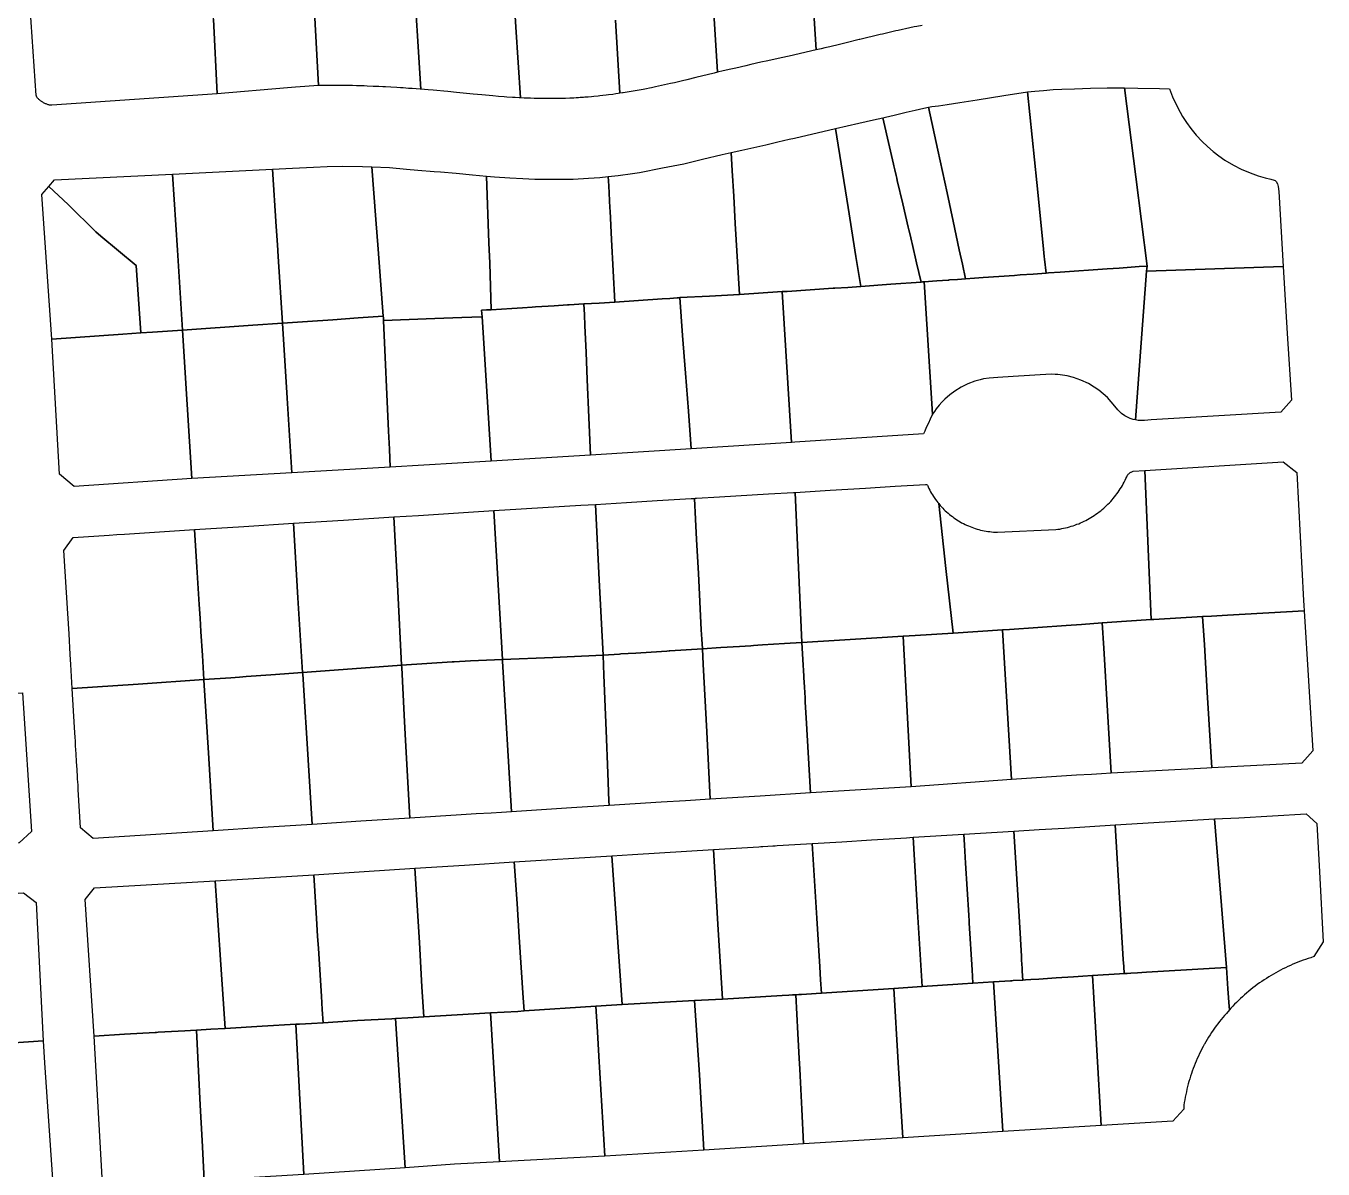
# Model space of a CAD drawing. Header units: metres. Extents: x 3 to 1005126, y 39 to 4383651.
# Drawn here: x 478103.1 to 478363.4, y 4363961.2 to 4364190.6 of the extents above; entities that cross this region are included whole.
import ezdxf

# ---------------------------------------------------------------- set-up
doc = ezdxf.new("R2010")
doc.units = ezdxf.units.M
doc.header["$MEASUREMENT"] = 0
doc.layers.add('TM_Llucmajor', color=7, linetype='Continuous')

msp = doc.modelspace()

# ---------------------------------------------------------------- linework, layer by layer
at = {"layer": 'TM_Llucmajor', "linetype": 'Continuous', "flags": 128}
for points in [[(478139.3, 4364220.36), (478139.18, 4364222.54), (478139.08, 4364224.72), (478139, 4364226.18), (478138.92, 4364227.64), (478148.95, 4364228.18), (478158.98, 4364228.72), (478159.55, 4364218.88), (478160.11, 4364209.03), (478161, 4364193.46), (478161.83, 4364178.72), (478157.2, 4364178.34), (478155.63, 4364178.21), (478141.5, 4364177.05), (478140.74, 4364192.02), (478140.3, 4364200.6), (478139.98, 4364206.87), (478139.89, 4364208.58), (478139.81, 4364210.3), (478139.55, 4364215.33), (478139.3, 4364220.36)], [(478241.88, 4364181.34), (478239.95, 4364212.55), (478239.9, 4364213.41), (478246.94, 4364213.85), (478253.98, 4364214.29), (478256.94, 4364214.48), (478259.89, 4364214.66), (478260.06, 4364212), (478260.22, 4364209.33), (478260.4, 4364206.54), (478260.9, 4364198.42), (478261.29, 4364192.12), (478261.68, 4364185.82), (478256.26, 4364184.6), (478254.65, 4364184.24), (478251.96, 4364183.64), (478250.61, 4364183.34), (478248.59, 4364182.89), (478247.58, 4364182.66), (478245.55, 4364182.2), (478244.54, 4364181.97), (478243.02, 4364181.61), (478241.88, 4364181.34)], [(478290.41, 4364145.71), (478289.18, 4364151.43), (478287.94, 4364157.16), (478286.1, 4364165.74), (478284.25, 4364174.32), (478284.92, 4364174.46), (478286.22, 4364174.63), (478287.96, 4364174.89), (478290.52, 4364175.29), (478294.01, 4364175.83), (478299.32, 4364176.66), (478304.08, 4364177.4), (478305.94, 4364159.19), (478307.24, 4364146.6), (478307.46, 4364144.4), (478307.52, 4364143.81), (478307.81, 4364141.03), (478305.21, 4364140.84), (478302.6, 4364140.66), (478301.5, 4364140.58), (478295.2, 4364140.14), (478293.43, 4364140.01), (478291.66, 4364139.89), (478291.03, 4364142.8), (478290.41, 4364145.71)], [(478307.24, 4364146.6), (478305.94, 4364159.19), (478304.08, 4364177.4), (478305.58, 4364177.54), (478307.28, 4364177.7), (478309.27, 4364177.87), (478310.98, 4364177.98), (478313.5, 4364178.05), (478316.7, 4364178.14), (478320.08, 4364178.23), (478323.18, 4364178.2), (478323.55, 4364178.2), (478325.81, 4364160.33), (478328.07, 4364142.46), (478326.49, 4364142.35), (478324.91, 4364142.24), (478322.48, 4364142.06), (478320.06, 4364141.89), (478310.63, 4364141.23), (478308.27, 4364141.06), (478307.81, 4364141.03), (478307.52, 4364143.81), (478307.46, 4364144.4), (478307.24, 4364146.6)], [(478323.55, 4364178.2), (478326.2, 4364178.15), (478330.55, 4364178.09), (478332.61, 4364178.05), (478333.21, 4364176.43), (478334.02, 4364174.63), (478334.7, 4364173.33), (478335.2, 4364172.47), (478336.01, 4364171.24), (478336.87, 4364170.04), (478337.96, 4364168.71), (478339.14, 4364167.45), (478340.21, 4364166.42), (478341.33, 4364165.46), (478342.5, 4364164.56), (478343.71, 4364163.72), (478345.4, 4364162.71), (478346.98, 4364161.9), (478348.78, 4364161.13), (478350.37, 4364160.57), (478351.79, 4364160.16), (478352.92, 4364159.89), (478353.55, 4364159.69), (478353.79, 4364159.6), (478353.96, 4364159.42), (478354.22, 4364158.95), (478354.39, 4364158.41), (478354.53, 4364157.43), (478355.39, 4364142.35), (478341.69, 4364141.88), (478327.99, 4364141.42), (478328.03, 4364141.94), (478328.07, 4364142.46), (478325.81, 4364160.33), (478323.55, 4364178.2)], [(478277.75, 4364160.6), (478277.48, 4364161.76), (478277.29, 4364162.57), (478277.21, 4364162.92), (478276.39, 4364166.41), (478275.04, 4364172.21), (478275.6, 4364172.34), (478277.37, 4364172.75), (478279.75, 4364173.31), (478281.53, 4364173.72), (478283.3, 4364174.11), (478284.25, 4364174.32), (478286.1, 4364165.74), (478287.94, 4364157.16), (478289.18, 4364151.43), (478290.41, 4364145.71), (478291.03, 4364142.8), (478291.66, 4364139.89), (478290.06, 4364139.78), (478288.46, 4364139.66), (478288.32, 4364139.65), (478288.17, 4364139.64), (478285.91, 4364139.47), (478283.35, 4364139.29), (478283.04, 4364139.26), (478282.73, 4364139.24), (478281.83, 4364143.12), (478280.92, 4364146.99), (478280.8, 4364147.54), (478280.67, 4364148.09), (478280.4, 4364149.24), (478280.28, 4364149.74), (478280.17, 4364150.24), (478279.07, 4364154.92), (478277.97, 4364159.64), (478277.86, 4364160.12), (478277.75, 4364160.6)], [(478270.63, 4364138.35), (478269.66, 4364144.35), (478268.08, 4364154.2), (478265.54, 4364170.05), (478270.24, 4364171.12), (478273.19, 4364171.78), (478275.04, 4364172.21), (478276.39, 4364166.41), (478277.21, 4364162.92), (478277.29, 4364162.57), (478277.48, 4364161.76), (478277.75, 4364160.6), (478277.86, 4364160.12), (478277.97, 4364159.64), (478279.07, 4364154.92), (478280.17, 4364150.24), (478280.28, 4364149.74), (478280.4, 4364149.24), (478280.67, 4364148.09), (478280.8, 4364147.54), (478280.92, 4364146.99), (478281.83, 4364143.12), (478282.73, 4364139.24), (478276.68, 4364138.8), (478270.63, 4364138.35)], [(478244.86, 4364161.55), (478244.65, 4364165.22), (478246.8, 4364165.71), (478249.76, 4364166.39), (478251.59, 4364166.81), (478254, 4364167.38), (478256.25, 4364167.9), (478257.33, 4364168.15), (478265.54, 4364170.05), (478268.08, 4364154.2), (478269.66, 4364144.35), (478270.63, 4364138.35), (478268.02, 4364138.18), (478265.41, 4364138.01), (478265.1, 4364137.99), (478255.85, 4364137.38), (478255.08, 4364137.33), (478254.87, 4364137.32), (478246.28, 4364136.76), (478245.46, 4364150.99), (478245.15, 4364156.49), (478244.86, 4364161.55)], [(478221.26, 4364135.22), (478220.94, 4364141.51), (478220.62, 4364147.81), (478220.34, 4364153.48), (478220.3, 4364154.11), (478220.08, 4364158.54), (478219.98, 4364160.4), (478221.95, 4364160.62), (478224.86, 4364161.03), (478226.27, 4364161.26), (478230.88, 4364162.14), (478235.13, 4364162.99), (478238.89, 4364163.9), (478242.85, 4364164.81), (478244.65, 4364165.22), (478244.86, 4364161.55), (478245.15, 4364156.49), (478245.46, 4364150.99), (478246.28, 4364136.76), (478240.3, 4364136.44), (478234.32, 4364136.11), (478234.05, 4364136.09), (478233.78, 4364136.08), (478232.3, 4364135.97), (478230.82, 4364135.87), (478226.04, 4364135.54), (478221.26, 4364135.22)], [(478111.61, 4364154.83), (478107.71, 4364158.4), (478108.88, 4364159.76), (478132.55, 4364160.92), (478133.51, 4364145.64), (478134.53, 4364129.61), (478128.54, 4364129.2), (478126.19, 4364129.04), (478125.28, 4364142.55), (478118.18, 4364148.46), (478117.15, 4364149.31), (478111.61, 4364154.83)], [(478134.53, 4364129.61), (478133.51, 4364145.64), (478132.55, 4364160.92), (478152.6, 4364161.92), (478153.35, 4364150.36), (478153.58, 4364146.68), (478153.73, 4364144.39), (478154.58, 4364130.99), (478148.69, 4364130.58), (478134.53, 4364129.61)], [(478154.58, 4364130.99), (478153.73, 4364144.39), (478153.58, 4364146.68), (478153.35, 4364150.36), (478152.6, 4364161.92), (478156.65, 4364162.13), (478160.81, 4364162.31), (478163.56, 4364162.43), (478166.56, 4364162.49), (478170.64, 4364162.44), (478172.53, 4364162.38), (478173.34, 4364151.82), (478173.8, 4364145.86), (478174.84, 4364132.39), (478169.76, 4364132.04), (478164.68, 4364131.69), (478159.63, 4364131.34), (478154.58, 4364130.99)], [(478172.53, 4364162.38), (478176.07, 4364162.2), (478179.5, 4364161.91), (478181.78, 4364161.69), (478185.02, 4364161.43), (478186.32, 4364161.34), (478189.43, 4364161.08), (478192.74, 4364160.73), (478195.57, 4364160.46), (478196.03, 4364147.11), (478196.18, 4364143.02), (478196.5, 4364133.7), (478195.53, 4364133.64), (478194.56, 4364133.58), (478194.6, 4364132.91), (478194.64, 4364132.24), (478192.62, 4364132.17), (478190.6, 4364132.1), (478185.16, 4364131.91), (478174.89, 4364131.54), (478174.86, 4364132.08), (478174.84, 4364132.39), (478173.8, 4364145.86), (478173.34, 4364151.82), (478172.53, 4364162.38)], [(478106.35, 4364156.84), (478107.71, 4364158.4), (478111.61, 4364154.83), (478117.15, 4364149.31), (478118.18, 4364148.46), (478125.28, 4364142.55), (478126.19, 4364129.04), (478122.55, 4364128.78), (478108.35, 4364127.8), (478106.35, 4364156.84)], [(478195.57, 4364160.46), (478197.17, 4364160.34), (478200.24, 4364160.16), (478202.81, 4364160.02), (478205.22, 4364159.92), (478207.74, 4364159.87), (478210.32, 4364159.86), (478212.94, 4364159.92), (478216.02, 4364160.07), (478218.29, 4364160.25), (478219.98, 4364160.4), (478220.08, 4364158.54), (478220.3, 4364154.11), (478220.34, 4364153.48), (478220.62, 4364147.81), (478220.94, 4364141.51), (478221.26, 4364135.22), (478218.17, 4364135.03), (478215.08, 4364134.84), (478212.1, 4364134.65), (478211.82, 4364134.64), (478209.11, 4364134.47), (478207.91, 4364134.4), (478205.34, 4364134.24), (478204.7, 4364134.2), (478202.75, 4364134.08), (478200.6, 4364133.95), (478196.5, 4364133.7), (478196.18, 4364143.02), (478196.03, 4364147.11), (478195.57, 4364160.46)], [(478285.06, 4364112.73), (478283.35, 4364139.29), (478285.91, 4364139.47), (478288.17, 4364139.64), (478288.32, 4364139.65), (478288.46, 4364139.66), (478290.06, 4364139.78), (478291.66, 4364139.89), (478293.43, 4364140.01), (478295.2, 4364140.14), (478301.5, 4364140.58), (478302.6, 4364140.66), (478305.21, 4364140.84), (478307.81, 4364141.03), (478308.27, 4364141.06), (478310.63, 4364141.23), (478320.06, 4364141.89), (478322.48, 4364142.06), (478324.91, 4364142.24), (478326.49, 4364142.35), (478328.07, 4364142.46), (478328.03, 4364141.94), (478327.99, 4364141.42), (478326.9, 4364127.02), (478325.74, 4364111.57), (478325.28, 4364111.68), (478324.7, 4364111.87), (478324.14, 4364112.11), (478323.6, 4364112.4), (478322.94, 4364112.88), (478322.19, 4364113.58), (478321.63, 4364114.35), (478320.91, 4364115.23), (478320.13, 4364116.05), (478319.29, 4364116.82), (478318.4, 4364117.53), (478317.47, 4364118.18), (478316.31, 4364118.85), (478314.78, 4364119.56), (478313.35, 4364120.07), (478312.06, 4364120.39), (478311.13, 4364120.56), (478310.18, 4364120.68), (478309.62, 4364120.72), (478308.86, 4364120.74), (478301.22, 4364120.29), (478298.13, 4364120.1), (478296.39, 4364119.97), (478295.29, 4364119.79), (478294.56, 4364119.63), (478293.49, 4364119.33), (478292.1, 4364118.8), (478290.77, 4364118.14), (478289.5, 4364117.36), (478288.48, 4364116.6), (478287.49, 4364115.73), (478286.88, 4364115.11), (478286.35, 4364114.51), (478285.77, 4364113.78), (478285.43, 4364113.29), (478285.06, 4364112.73)], [(478355.39, 4364142.35), (478356.21, 4364128.93), (478357.03, 4364115.51), (478354.94, 4364113.12), (478328.88, 4364111.56), (478327.58, 4364111.48), (478327.21, 4364111.46), (478326.69, 4364111.46), (478326.28, 4364111.49), (478325.74, 4364111.57), (478326.9, 4364127.02), (478327.99, 4364141.42), (478341.69, 4364141.88), (478355.39, 4364142.35)], [(478236.63, 4364105.76), (478236.05, 4364113.35), (478235.48, 4364120.94), (478234.9, 4364128.52), (478234.32, 4364136.11), (478240.3, 4364136.44), (478246.28, 4364136.76), (478254.87, 4364137.32), (478256.74, 4364107.05), (478236.63, 4364105.76)], [(478256.74, 4364107.05), (478254.87, 4364137.32), (478255.08, 4364137.33), (478255.85, 4364137.38), (478265.1, 4364137.99), (478265.41, 4364138.01), (478268.02, 4364138.18), (478270.63, 4364138.35), (478276.68, 4364138.8), (478282.73, 4364139.24), (478283.04, 4364139.26), (478283.35, 4364139.29), (478285.06, 4364112.73), (478284.57, 4364111.72), (478284.2, 4364110.95), (478283.79, 4364110.04), (478283.48, 4364109.34), (478283.23, 4364108.77), (478257.39, 4364107.09), (478256.74, 4364107.05)], [(478194.64, 4364132.24), (478194.6, 4364132.91), (478194.56, 4364133.58), (478195.53, 4364133.64), (478196.5, 4364133.7), (478200.6, 4364133.95), (478202.75, 4364134.08), (478204.7, 4364134.2), (478205.34, 4364134.24), (478207.91, 4364134.4), (478209.11, 4364134.47), (478211.82, 4364134.64), (478212.1, 4364134.65), (478215.08, 4364134.84), (478215.18, 4364132.68), (478215.28, 4364130.53), (478215.52, 4364125.1), (478215.75, 4364119.66), (478216.09, 4364112.08), (478216.42, 4364104.49), (478196.48, 4364103.27), (478195.52, 4364118.44), (478194.64, 4364132.24)], [(478216.42, 4364104.49), (478216.09, 4364112.08), (478215.75, 4364119.66), (478215.52, 4364125.1), (478215.28, 4364130.53), (478215.18, 4364132.68), (478215.08, 4364134.84), (478218.17, 4364135.03), (478221.26, 4364135.22), (478226.04, 4364135.54), (478230.82, 4364135.87), (478232.3, 4364135.97), (478233.78, 4364136.08), (478234.05, 4364136.09), (478234.32, 4364136.11), (478234.9, 4364128.52), (478235.48, 4364120.94), (478236.05, 4364113.35), (478236.63, 4364105.76), (478216.42, 4364104.49)], [(478156.5, 4364100.95), (478155.54, 4364115.97), (478154.58, 4364130.99), (478159.63, 4364131.34), (478164.68, 4364131.69), (478169.76, 4364132.04), (478174.84, 4364132.39), (478174.86, 4364132.08), (478174.89, 4364131.54), (478175.91, 4364109.3), (478176.08, 4364105.7), (478176.24, 4364102.09), (478156.5, 4364100.95)], [(478176.24, 4364102.09), (478176.08, 4364105.7), (478175.91, 4364109.3), (478174.89, 4364131.54), (478185.16, 4364131.91), (478190.6, 4364132.1), (478192.62, 4364132.17), (478194.64, 4364132.24), (478195.52, 4364118.44), (478196.48, 4364103.27), (478176.24, 4364102.09)], [(478136.41, 4364099.8), (478112.84, 4364098.2), (478109.86, 4364100.67), (478108.35, 4364127.8), (478122.55, 4364128.78), (478126.19, 4364129.04), (478128.54, 4364129.2), (478134.53, 4364129.61), (478135.47, 4364114.7), (478136.41, 4364099.8)], [(478136.41, 4364099.8), (478135.47, 4364114.7), (478134.53, 4364129.61), (478148.69, 4364130.58), (478154.58, 4364130.99), (478155.54, 4364115.97), (478156.5, 4364100.95), (478136.41, 4364099.8)], [(478286.28, 4364094.77), (478286.57, 4364094.43), (478286.81, 4364094.15), (478287.07, 4364093.88), (478287.33, 4364093.61), (478287.59, 4364093.35), (478287.87, 4364093.1), (478288.14, 4364092.86), (478288.43, 4364092.62), (478288.72, 4364092.38), (478289.01, 4364092.16), (478289.31, 4364091.94), (478289.62, 4364091.73), (478289.93, 4364091.52), (478290.24, 4364091.32), (478290.56, 4364091.14), (478290.88, 4364090.95), (478291.22, 4364090.78), (478291.55, 4364090.61), (478291.88, 4364090.46), (478292.22, 4364090.3), (478292.56, 4364090.16), (478292.91, 4364090.03), (478293.26, 4364089.9), (478293.61, 4364089.79), (478293.97, 4364089.68), (478294.32, 4364089.58), (478294.69, 4364089.48), (478295.05, 4364089.4), (478295.41, 4364089.33), (478295.78, 4364089.26), (478296.14, 4364089.2), (478296.51, 4364089.16), (478296.88, 4364089.12), (478297.25, 4364089.08), (478297.62, 4364089.06), (478297.98, 4364089.05), (478298.08, 4364089.05), (478309.8, 4364089.57), (478310.18, 4364089.62), (478310.57, 4364089.68), (478310.96, 4364089.75), (478311.34, 4364089.82), (478311.73, 4364089.92), (478312.11, 4364090.01), (478312.49, 4364090.11), (478312.87, 4364090.22), (478313.24, 4364090.34), (478313.62, 4364090.47), (478313.99, 4364090.62), (478314.36, 4364090.75), (478314.72, 4364090.9), (478315.08, 4364091.07), (478315.44, 4364091.23), (478315.79, 4364091.42), (478316.14, 4364091.61), (478316.48, 4364091.79), (478316.83, 4364092), (478317.16, 4364092.21), (478317.49, 4364092.42), (478317.82, 4364092.64), (478318.14, 4364092.87), (478318.46, 4364093.11), (478318.77, 4364093.34), (478319.08, 4364093.59), (478319.38, 4364093.86), (478319.67, 4364094.11), (478319.96, 4364094.38), (478320.24, 4364094.66), (478320.52, 4364094.94), (478320.79, 4364095.23), (478321.05, 4364095.52), (478321.31, 4364095.82), (478321.56, 4364096.13), (478321.8, 4364096.44), (478322.04, 4364096.75), (478322.27, 4364097.08), (478322.5, 4364097.4), (478322.71, 4364097.73), (478322.92, 4364098.07), (478323.12, 4364098.41), (478323.31, 4364098.75), (478323.5, 4364099.1), (478323.68, 4364099.45), (478323.85, 4364099.81), (478324.01, 4364100.17), (478324.14, 4364100.48), (478324.22, 4364100.58), (478324.3, 4364100.67), (478324.39, 4364100.76), (478324.48, 4364100.85), (478324.58, 4364100.92), (478324.68, 4364101), (478324.79, 4364101.06), (478324.9, 4364101.12), (478325.01, 4364101.17), (478325.13, 4364101.21), (478325.28, 4364101.26), (478327.63, 4364101.4), (478328.91, 4364071.52), (478323.98, 4364071.17), (478319.06, 4364070.83), (478314.93, 4364070.54), (478311.82, 4364070.33), (478300.5, 4364069.54), (478299.06, 4364069.44), (478289.18, 4364068.77), (478287.73, 4364081.78), (478286.28, 4364094.77)], [(478328.91, 4364071.52), (478327.63, 4364101.4), (478355.42, 4364103.16), (478358.11, 4364100.99), (478359.48, 4364075.36), (478359.53, 4364074.34), (478359.6, 4364073.23), (478344.25, 4364072.37), (478341, 4364072.19), (478339.22, 4364072.09), (478329.43, 4364071.55), (478329.17, 4364071.53), (478328.91, 4364071.52)], [(478258.84, 4364066.91), (478258.14, 4364081.97), (478257.45, 4364097.04), (478264.52, 4364097.47), (478271.59, 4364097.9), (478274.56, 4364098.08), (478277.53, 4364098.26), (478283.6, 4364098.62), (478283.7, 4364098.62), (478283.82, 4364098.6), (478283.93, 4364098.54), (478284.02, 4364098.46), (478284.08, 4364098.35), (478284.16, 4364098.16), (478284.32, 4364097.83), (478284.48, 4364097.49), (478284.66, 4364097.16), (478284.84, 4364096.84), (478285.03, 4364096.52), (478285.23, 4364096.21), (478285.65, 4364095.59), (478285.87, 4364095.29), (478286.09, 4364095), (478286.28, 4364094.77), (478287.73, 4364081.78), (478289.18, 4364068.77), (478281.52, 4364068.29), (478279.16, 4364068.16), (478273.86, 4364067.82), (478266.35, 4364067.37), (478258.84, 4364066.91)], [(478218.95, 4364064.37), (478218.18, 4364079.5), (478217.41, 4364094.62), (478223.6, 4364095), (478229.78, 4364095.37), (478236.58, 4364095.78), (478237.14, 4364095.82), (478237.26, 4364095.82), (478237.47, 4364091.68), (478237.69, 4364087.55), (478238.05, 4364080.73), (478238.64, 4364069.46), (478238.74, 4364067.55), (478238.85, 4364065.63), (478235.58, 4364065.43), (478232.31, 4364065.22), (478232.16, 4364065.21), (478231.7, 4364065.18), (478228.59, 4364064.98), (478225.48, 4364064.78), (478223.98, 4364064.69), (478222.48, 4364064.6), (478222.21, 4364064.58), (478218.95, 4364064.37)], [(478238.85, 4364065.63), (478238.74, 4364067.55), (478238.64, 4364069.46), (478238.05, 4364080.73), (478237.69, 4364087.55), (478237.47, 4364091.68), (478237.26, 4364095.82), (478237.47, 4364095.84), (478237.69, 4364095.85), (478242.31, 4364096.13), (478252.14, 4364096.72), (478257.15, 4364097.02), (478257.45, 4364097.04), (478258.14, 4364081.97), (478258.84, 4364066.91), (478255.32, 4364066.69), (478250.89, 4364066.41), (478250, 4364066.34), (478249.1, 4364066.28), (478248.61, 4364066.25), (478246.33, 4364066.11), (478242.59, 4364065.87), (478238.85, 4364065.63)], [(478178.51, 4364062.36), (478177.72, 4364077.23), (478176.93, 4364092.1), (478181.92, 4364092.42), (478186.9, 4364092.74), (478191.96, 4364093.06), (478197.01, 4364093.38), (478197.88, 4364078.45), (478198.75, 4364063.52), (478192.36, 4364063.23), (478189.04, 4364063.03), (478188.65, 4364063.01), (478178.51, 4364062.36)], [(478198.75, 4364063.52), (478197.88, 4364078.45), (478197.01, 4364093.38), (478198.11, 4364093.46), (478199.21, 4364093.52), (478214.5, 4364094.45), (478217.41, 4364094.62), (478218.18, 4364079.5), (478218.95, 4364064.37), (478208.85, 4364063.92), (478198.75, 4364063.52)], [(478138.83, 4364059.46), (478138.53, 4364064.28), (478138.23, 4364069.11), (478138.06, 4364071.82), (478137.89, 4364074.54), (478137.42, 4364082.04), (478136.96, 4364089.55), (478146.88, 4364090.18), (478156.8, 4364090.82), (478157.72, 4364075.86), (478158.65, 4364060.9), (478152.3, 4364060.43), (478147.34, 4364060.06), (478145.95, 4364059.96), (478144.22, 4364059.83), (478138.83, 4364059.46)], [(478158.65, 4364060.9), (478157.72, 4364075.86), (478156.8, 4364090.82), (478166.86, 4364091.46), (478176.93, 4364092.1), (478177.72, 4364077.23), (478178.51, 4364062.36), (478168.58, 4364061.63), (478158.65, 4364060.9)], [(478112.44, 4364057.64), (478112.29, 4364060.08), (478112.15, 4364062.52), (478112.09, 4364063.5), (478112.03, 4364064.48), (478111.79, 4364068.61), (478111.55, 4364072.74), (478110.76, 4364085.35), (478112.62, 4364087.99), (478119.83, 4364088.45), (478121.37, 4364088.55), (478122.91, 4364088.65), (478129.93, 4364089.1), (478136.96, 4364089.55), (478137.42, 4364082.04), (478137.89, 4364074.54), (478138.06, 4364071.82), (478138.23, 4364069.11), (478138.53, 4364064.28), (478138.83, 4364059.46), (478125.63, 4364058.55), (478112.44, 4364057.64)], [(478319.38, 4364065.76), (478319.06, 4364070.83), (478323.98, 4364071.17), (478328.91, 4364071.52), (478329.17, 4364071.53), (478329.43, 4364071.55), (478339.22, 4364072.09), (478339.57, 4364066.43), (478340.16, 4364056.93), (478341.1, 4364041.75), (478340.04, 4364041.69), (478320.91, 4364040.69), (478320.15, 4364053.21), (478319.38, 4364065.76)], [(478339.57, 4364066.43), (478339.22, 4364072.09), (478341, 4364072.19), (478344.25, 4364072.37), (478359.6, 4364073.23), (478360.47, 4364059.24), (478361.36, 4364045.16), (478360.24, 4364043.93), (478359.12, 4364042.69), (478350.11, 4364042.22), (478341.1, 4364041.75), (478340.16, 4364056.93), (478339.57, 4364066.43)], [(478300.85, 4364039.44), (478299.06, 4364069.44), (478300.5, 4364069.54), (478311.82, 4364070.33), (478314.93, 4364070.54), (478319.06, 4364070.83), (478319.38, 4364065.76), (478320.15, 4364053.21), (478320.91, 4364040.69), (478318.93, 4364040.56), (478316.95, 4364040.44), (478313.91, 4364040.25), (478310.88, 4364040.06), (478300.85, 4364039.44)], [(478239.04, 4364062.54), (478238.85, 4364065.63), (478242.59, 4364065.87), (478246.33, 4364066.11), (478248.61, 4364066.25), (478249.1, 4364066.28), (478250, 4364066.34), (478250.89, 4364066.41), (478255.32, 4364066.69), (478258.84, 4364066.91), (478259.03, 4364063.51), (478259.22, 4364060.12), (478259.23, 4364059.88), (478259.34, 4364057.95), (478259.46, 4364055.78), (478259.5, 4364054.95), (478259.69, 4364051.81), (478260.54, 4364036.7), (478250.48, 4364036.07), (478240.41, 4364035.45), (478239.72, 4364048.98), (478239.04, 4364062.54)], [(478260.54, 4364036.7), (478259.69, 4364051.81), (478259.5, 4364054.95), (478259.46, 4364055.78), (478259.34, 4364057.95), (478259.23, 4364059.88), (478259.22, 4364060.12), (478259.03, 4364063.51), (478258.84, 4364066.91), (478266.35, 4364067.37), (478273.86, 4364067.82), (478279.16, 4364068.16), (478280.74, 4364037.97), (478260.54, 4364036.7)], [(478280.74, 4364037.97), (478279.16, 4364068.16), (478281.52, 4364068.29), (478289.18, 4364068.77), (478299.06, 4364069.44), (478300.85, 4364039.44), (478280.74, 4364037.97)], [(478200.54, 4364032.94), (478198.77, 4364063.16), (478198.75, 4364063.52), (478208.85, 4364063.92), (478218.95, 4364064.37), (478219.11, 4364060.36), (478219.42, 4364052.4), (478219.55, 4364049.27), (478219.89, 4364040.66), (478220.11, 4364035.12), (478220.14, 4364034.17), (478212.57, 4364033.71), (478200.54, 4364032.94)], [(478219.11, 4364060.36), (478218.95, 4364064.37), (478222.21, 4364064.58), (478222.48, 4364064.6), (478223.98, 4364064.69), (478225.48, 4364064.78), (478228.59, 4364064.98), (478231.7, 4364065.18), (478232.16, 4364065.21), (478232.31, 4364065.22), (478235.58, 4364065.43), (478238.85, 4364065.63), (478239.04, 4364062.54), (478239.72, 4364048.98), (478240.41, 4364035.45), (478235.5, 4364035.14), (478230.6, 4364034.83), (478225.37, 4364034.5), (478220.14, 4364034.17), (478220.11, 4364035.12), (478219.89, 4364040.66), (478219.55, 4364049.27), (478219.42, 4364052.4), (478219.11, 4364060.36)], [(478160.55, 4364030.39), (478159.34, 4364049.86), (478159.15, 4364052.95), (478158.67, 4364060.6), (478158.65, 4364060.9), (478168.58, 4364061.63), (478178.51, 4364062.36), (478178.54, 4364061.87), (478179.05, 4364052.31), (478179.31, 4364047.26), (478180.14, 4364031.63), (478170.34, 4364031.02), (478160.55, 4364030.39)], [(478179.05, 4364052.31), (478178.54, 4364061.87), (478178.51, 4364062.36), (478188.65, 4364063.01), (478189.04, 4364063.03), (478192.36, 4364063.23), (478198.75, 4364063.52), (478198.77, 4364063.16), (478200.54, 4364032.94), (478198.52, 4364032.8), (478196.5, 4364032.67), (478193.48, 4364032.49), (478190.46, 4364032.3), (478185.3, 4364031.96), (478180.14, 4364031.63), (478179.31, 4364047.26), (478179.05, 4364052.31)], [(478140.73, 4364029.12), (478116.59, 4364027.59), (478114.08, 4364029.72), (478113.63, 4364037.38), (478113.58, 4364038.2), (478113.53, 4364039.02), (478113.51, 4364039.43), (478113.48, 4364039.85), (478113.39, 4364041.39), (478113.3, 4364042.93), (478113.21, 4364044.55), (478113.11, 4364046.17), (478113.08, 4364046.62), (478113.06, 4364047.07), (478113.01, 4364047.91), (478112.96, 4364048.76), (478112.7, 4364053.2), (478112.44, 4364057.64), (478125.63, 4364058.55), (478138.83, 4364059.46), (478138.84, 4364059.34), (478139.75, 4364044.77), (478140.24, 4364036.95), (478140.73, 4364029.12)], [(478140.73, 4364029.12), (478140.24, 4364036.95), (478139.75, 4364044.77), (478138.84, 4364059.34), (478138.83, 4364059.46), (478144.22, 4364059.83), (478145.95, 4364059.96), (478147.34, 4364060.06), (478152.3, 4364060.43), (478158.65, 4364060.9), (478158.67, 4364060.6), (478159.15, 4364052.95), (478159.34, 4364049.86), (478160.55, 4364030.39), (478150.64, 4364029.76), (478140.73, 4364029.12)], [(478083.72, 4364025.6), (478082.83, 4364040.59), (478081.94, 4364055.59), (478082.1, 4364055.6), (478084.97, 4364055.77), (478090.26, 4364056.09), (478095.54, 4364056.41), (478099, 4364056.62), (478102.46, 4364056.82), (478104.27, 4364028.96), (478101.76, 4364026.68), (478083.72, 4364025.6)], [(478323.48, 4364000.46), (478323.4, 4364001.86), (478323.31, 4364003.26), (478321.7, 4364030.29), (478341.62, 4364031.49), (478344, 4364001.66), (478340.51, 4364001.46), (478327.94, 4364000.74), (478327.03, 4364000.69), (478326.13, 4364000.63), (478324.8, 4364000.54), (478324.08, 4364000.49), (478323.48, 4364000.46)], [(478344, 4364001.66), (478341.62, 4364031.49), (478346.49, 4364031.72), (478359.97, 4364032.52), (478362.15, 4364030.56), (478362.66, 4364020.9), (478363.39, 4364006.84), (478361.55, 4364003.87), (478360.95, 4364003.65), (478360.42, 4364003.48), (478359.9, 4364003.31), (478359.39, 4364003.13), (478358.87, 4364002.94), (478358.36, 4364002.74), (478357.85, 4364002.54), (478357.34, 4364002.32), (478356.84, 4364002.1), (478356.34, 4364001.88), (478355.84, 4364001.64), (478355.35, 4364001.4), (478354.86, 4364001.15), (478354.38, 4364000.89), (478353.9, 4364000.63), (478353.42, 4364000.36), (478352.95, 4364000.08), (478352.48, 4363999.79), (478352.01, 4363999.5), (478351.56, 4363999.2), (478351.1, 4363998.89), (478350.65, 4363998.57), (478350.2, 4363998.25), (478349.76, 4363997.92), (478349.33, 4363997.59), (478348.9, 4363997.25), (478348.47, 4363996.9), (478348.05, 4363996.55), (478347.64, 4363996.18), (478347.23, 4363995.82), (478346.83, 4363995.45), (478346.43, 4363995.07), (478346.04, 4363994.68), (478345.65, 4363994.29), (478345.31, 4363993.94), (478344.9, 4363993.49), (478344.6, 4363993.17), (478344.55, 4363993.87), (478344.3, 4363997.42), (478344, 4364001.66)], [(478282.98, 4363997.87), (478282.05, 4364012.84), (478281.13, 4364027.81), (478291.29, 4364028.43), (478291.43, 4364026.23), (478291.65, 4364022.63), (478291.97, 4364017.4), (478292.3, 4364012.17), (478292.37, 4364011), (478292.4, 4364010.57), (478292.97, 4364001.23), (478293.14, 4363998.52), (478291.08, 4363998.39), (478290.13, 4363998.33), (478282.98, 4363997.87)], [(478291.43, 4364026.23), (478291.29, 4364028.43), (478301.38, 4364029.05), (478302.26, 4364014.1), (478302.59, 4364008.54), (478302.73, 4364006.24), (478302.87, 4364003.94), (478302.91, 4364003.18), (478303.01, 4364001.55), (478303.05, 4364000.94), (478303.15, 4363999.16), (478301.22, 4363999.04), (478300.92, 4363999.02), (478300.65, 4363999), (478297.28, 4363998.78), (478293.14, 4363998.52), (478292.97, 4364001.23), (478292.4, 4364010.57), (478292.37, 4364011), (478292.3, 4364012.17), (478291.97, 4364017.4), (478291.65, 4364022.63), (478291.43, 4364026.23)], [(478302.87, 4364003.94), (478302.73, 4364006.24), (478302.59, 4364008.54), (478302.26, 4364014.1), (478301.38, 4364029.05), (478306.43, 4364029.36), (478311.48, 4364029.67), (478321.7, 4364030.29), (478323.31, 4364003.26), (478323.4, 4364001.86), (478323.48, 4364000.46), (478322.52, 4364000.4), (478317.11, 4364000.05), (478315.21, 4363999.93), (478313.31, 4363999.81), (478309.82, 4363999.59), (478306.34, 4363999.36), (478304.74, 4363999.26), (478303.68, 4363999.19), (478303.15, 4363999.16), (478303.05, 4364000.94), (478303.01, 4364001.55), (478302.91, 4364003.18), (478302.87, 4364003.94)], [(478222.76, 4363994.22), (478220.7, 4364024.11), (478224.85, 4364024.37), (478241.08, 4364025.36), (478241.98, 4364010.36), (478242.88, 4363995.35), (478240.08, 4363995.2), (478237.29, 4363995.04), (478222.76, 4363994.22)], [(478242.88, 4363995.35), (478241.98, 4364010.36), (478241.08, 4364025.36), (478245.64, 4364025.64), (478250.2, 4364025.92), (478250.59, 4364025.94), (478250.98, 4364025.96), (478251.99, 4364026.03), (478253.01, 4364026.09), (478253.44, 4364026.11), (478253.87, 4364026.14), (478257.38, 4364026.35), (478260.88, 4364026.57), (478261.81, 4364011.56), (478262.42, 4364001.83), (478262.58, 4363999.19), (478262.75, 4363996.55), (478261.7, 4363996.48), (478260.74, 4363996.41), (478258.73, 4363996.28), (478258.18, 4363996.25), (478257.63, 4363996.21), (478256.92, 4363996.17), (478256.21, 4363996.12), (478254.86, 4363996.03), (478242.88, 4363995.35)], [(478262.42, 4364001.83), (478261.81, 4364011.56), (478260.88, 4364026.57), (478266.86, 4364026.93), (478272.76, 4364027.3), (478278.7, 4364027.66), (478279.8, 4364027.73), (478281.13, 4364027.81), (478282.05, 4364012.84), (478282.98, 4363997.87), (478281.93, 4363997.8), (478277.24, 4363997.49), (478269.99, 4363997.02), (478262.75, 4363996.55), (478262.58, 4363999.19), (478262.42, 4364001.83)], [(478182.6, 4363997.82), (478182.07, 4364006.69), (478181.17, 4364021.59), (478191.15, 4364022.22), (478201.12, 4364022.86), (478201.67, 4364014.55), (478202.11, 4364007.8), (478202.92, 4363995.58), (478203.09, 4363992.95), (478201.86, 4363992.88), (478196.35, 4363992.56), (478182.96, 4363991.78), (478182.78, 4363994.8), (478182.6, 4363997.82)], [(478201.67, 4364014.55), (478201.12, 4364022.86), (478220.7, 4364024.11), (478222.76, 4363994.22), (478220.59, 4363994.1), (478217.48, 4363993.92), (478203.09, 4363992.95), (478202.92, 4363995.58), (478202.11, 4364007.8), (478201.67, 4364014.55)], [(478143.08, 4363989.45), (478142.08, 4364004.25), (478141.09, 4364019.04), (478150.98, 4364019.67), (478160.88, 4364020.3), (478161.43, 4364011.49), (478161.65, 4364007.98), (478161.82, 4364005.46), (478162.43, 4363995.9), (478162.6, 4363993.25), (478162.77, 4363990.6), (478160.4, 4363990.47), (478158.03, 4363990.33), (478157.27, 4363990.29), (478150.55, 4363989.89), (478143.08, 4363989.45)], [(478161.43, 4364011.49), (478160.88, 4364020.3), (478171.03, 4364020.95), (478181.17, 4364021.59), (478182.07, 4364006.69), (478182.6, 4363997.82), (478182.78, 4363994.8), (478182.96, 4363991.78), (478179.75, 4363991.59), (478177.26, 4363991.45), (478176.55, 4363991.41), (478169.66, 4363991.01), (478162.77, 4363990.6), (478162.6, 4363993.25), (478162.43, 4363995.9), (478161.82, 4364005.46), (478161.65, 4364007.98), (478161.43, 4364011.49)], [(478116.81, 4363987.92), (478115.04, 4364015.3), (478116.88, 4364017.65), (478141.09, 4364019.04), (478142.08, 4364004.25), (478143.08, 4363989.45), (478140.22, 4363989.29), (478137.36, 4363989.12), (478136.18, 4363989.05), (478135, 4363988.98), (478132.33, 4363988.83), (478129.66, 4363988.67), (478129.35, 4363988.65), (478129.03, 4363988.64), (478122.92, 4363988.28), (478116.81, 4363987.92)], [(478086.43, 4363989.91), (478084.9, 4364015.54), (478102.63, 4364016.68), (478105.17, 4364014.72), (478106.62, 4363986.93), (478096.66, 4363986.31), (478094.49, 4363986.17), (478086.69, 4363985.69), (478086.43, 4363989.91)], [(478299.11, 4363968.74), (478298.19, 4363983.87), (478297.28, 4363998.78), (478300.65, 4363999), (478300.92, 4363999.02), (478301.22, 4363999.04), (478303.15, 4363999.16), (478303.68, 4363999.19), (478304.74, 4363999.26), (478306.34, 4363999.36), (478309.82, 4363999.59), (478313.31, 4363999.81), (478315.21, 4363999.93), (478317.11, 4364000.05), (478317.31, 4363996.72), (478317.97, 4363985.08), (478318.84, 4363969.96), (478299.11, 4363968.74)], [(478317.31, 4363996.72), (478317.11, 4364000.05), (478322.52, 4364000.4), (478323.48, 4364000.46), (478324.08, 4364000.49), (478324.8, 4364000.54), (478326.13, 4364000.63), (478327.03, 4364000.69), (478327.94, 4364000.74), (478340.51, 4364001.46), (478344, 4364001.66), (478344.3, 4363997.42), (478344.55, 4363993.87), (478344.6, 4363993.17), (478343.99, 4363992.48), (478343.63, 4363992.07), (478343.28, 4363991.66), (478342.94, 4363991.24), (478342.6, 4363990.82), (478342.27, 4363990.39), (478341.95, 4363989.95), (478341.63, 4363989.51), (478341.32, 4363989.07), (478341.02, 4363988.62), (478340.72, 4363988.17), (478340.43, 4363987.71), (478340.15, 4363987.25), (478339.87, 4363986.78), (478339.6, 4363986.31), (478339.55, 4363986.21), (478339.34, 4363985.84), (478339.09, 4363985.36), (478338.84, 4363984.88), (478338.61, 4363984.39), (478338.37, 4363983.9), (478338.15, 4363983.41), (478337.93, 4363982.91), (478337.73, 4363982.41), (478337.53, 4363981.91), (478337.33, 4363981.4), (478337.15, 4363980.89), (478336.97, 4363980.38), (478336.8, 4363979.86), (478336.64, 4363979.35), (478336.49, 4363978.83), (478336.34, 4363978.31), (478336.2, 4363977.78), (478336.08, 4363977.26), (478335.96, 4363976.73), (478335.84, 4363976.2), (478335.74, 4363975.67), (478335.64, 4363975.13), (478335.55, 4363974.6), (478335.48, 4363974.06), (478335.43, 4363973.27), (478333.28, 4363970.85), (478318.84, 4363969.96), (478317.97, 4363985.08), (478317.31, 4363996.72)], [(478259.16, 4363966.27), (478258.8, 4363973.22), (478258.46, 4363979.95), (478258.39, 4363981.35), (478258.28, 4363983.44), (478258.15, 4363985.93), (478258.02, 4363988.43), (478257.82, 4363992.32), (478257.63, 4363996.21), (478258.18, 4363996.25), (478258.73, 4363996.28), (478260.74, 4363996.41), (478261.7, 4363996.48), (478262.75, 4363996.55), (478269.99, 4363997.02), (478277.24, 4363997.49), (478278.15, 4363982.62), (478279.07, 4363967.5), (478259.16, 4363966.27)], [(478279.07, 4363967.5), (478278.15, 4363982.62), (478277.24, 4363997.49), (478281.93, 4363997.8), (478282.98, 4363997.87), (478290.13, 4363998.33), (478291.08, 4363998.39), (478293.14, 4363998.52), (478297.28, 4363998.78), (478298.19, 4363983.87), (478299.11, 4363968.74), (478279.07, 4363967.5)], [(478218.1, 4363983.89), (478217.8, 4363988.79), (478217.48, 4363993.92), (478220.59, 4363994.1), (478222.76, 4363994.22), (478237.29, 4363995.04), (478238.28, 4363980.15), (478239.16, 4363965.03), (478219.31, 4363963.82), (478218.1, 4363983.89)], [(478239.16, 4363965.03), (478238.28, 4363980.15), (478237.29, 4363995.04), (478240.08, 4363995.2), (478242.88, 4363995.35), (478254.86, 4363996.03), (478256.21, 4363996.12), (478256.92, 4363996.17), (478257.63, 4363996.21), (478257.82, 4363992.32), (478258.02, 4363988.43), (478258.15, 4363985.93), (478258.28, 4363983.44), (478258.39, 4363981.35), (478258.46, 4363979.95), (478258.8, 4363973.22), (478259.16, 4363966.27), (478239.16, 4363965.03)], [(478158.86, 4363960.12), (478157.27, 4363990.29), (478158.03, 4363990.33), (478160.4, 4363990.47), (478162.77, 4363990.6), (478169.66, 4363991.01), (478176.55, 4363991.41), (478177.26, 4363991.45), (478179.2, 4363961.5), (478158.86, 4363960.12)], [(478179.2, 4363961.5), (478177.26, 4363991.45), (478179.75, 4363991.59), (478182.96, 4363991.78), (478196.35, 4363992.56), (478198.18, 4363962.67), (478189.13, 4363962.18), (478179.2, 4363961.5)], [(478198.18, 4363962.67), (478196.35, 4363992.56), (478201.86, 4363992.88), (478203.09, 4363992.95), (478217.48, 4363993.92), (478217.8, 4363988.79), (478218.1, 4363983.89), (478219.31, 4363963.82), (478198.18, 4363962.67)], [(478138.88, 4363958.9), (478120.52, 4363957.78), (478118.42, 4363959.53), (478116.81, 4363987.92), (478122.92, 4363988.28), (478129.03, 4363988.64), (478129.35, 4363988.65), (478129.66, 4363988.67), (478132.33, 4363988.83), (478135, 4363988.98), (478136.18, 4363989.05), (478137.36, 4363989.12), (478138.12, 4363974.08), (478138.47, 4363966.99), (478138.67, 4363963.02), (478138.88, 4363958.9)], [(478138.88, 4363958.9), (478138.67, 4363963.02), (478138.47, 4363966.99), (478138.12, 4363974.08), (478137.36, 4363989.12), (478140.22, 4363989.29), (478143.08, 4363989.45), (478150.55, 4363989.89), (478157.27, 4363990.29), (478158.86, 4363960.12), (478138.88, 4363958.9)], [(478086.94, 4363981.58), (478086.82, 4363983.47), (478086.69, 4363985.69), (478094.49, 4363986.17), (478096.66, 4363986.31), (478106.62, 4363986.93), (478106.75, 4363984.76), (478106.88, 4363982.57), (478108.45, 4363959.21), (478106.39, 4363956.85), (478088.47, 4363955.82), (478087.73, 4363968.32), (478086.98, 4363980.77), (478086.97, 4363981.02), (478086.95, 4363981.27), (478086.94, 4363981.58)]]:
    msp.add_lwpolyline(points, close=True, dxfattribs=at)
for points in [[(478239.95, 4364212.55), (478241.88, 4364181.34), (478241.19, 4364181.17), (478237.55, 4364180.28), (478235.74, 4364179.84), (478234.84, 4364179.62), (478233.77, 4364179.37), (478233.23, 4364179.25), (478232.43, 4364179.06), (478231.23, 4364178.79), (478230.03, 4364178.53), (478229.43, 4364178.4), (478228.63, 4364178.23), (478228.23, 4364178.15), (478227.63, 4364178.03), (478226.96, 4364177.9), (478222.98, 4364177.22), (478222.83, 4364177.19), (478222.32, 4364177.12), (478221.41, 4364191.8)], [(478180.83, 4364202.51), (478182.34, 4364177.94), (478182.24, 4364177.95), (478180.66, 4364178.07), (478179.88, 4364178.12), (478178.83, 4364178.19), (478178.3, 4364178.23), (478177.52, 4364178.28), (478176.33, 4364178.34), (478175.28, 4364178.4), (478174.76, 4364178.43), (478173.97, 4364178.47), (478172.78, 4364178.52), (478171.6, 4364178.56), (478171.01, 4364178.59), (478169.96, 4364178.62), (478169.43, 4364178.64), (478168.64, 4364178.66), (478167.46, 4364178.68), (478166.27, 4364178.7), (478165.68, 4364178.71), (478164.49, 4364178.72), (478163.9, 4364178.72), (478163.01, 4364178.72), (478161.83, 4364178.72), (478161.83, 4364178.72), (478161, 4364193.46)], [(478200.59, 4364204.57), (478201.46, 4364190.39), (478202.34, 4364176.21), (478202.12, 4364176.22), (478201.28, 4364176.27), (478200.73, 4364176.3), (478199.62, 4364176.38), (478199.06, 4364176.42), (478197.94, 4364176.51), (478196.82, 4364176.6), (478196.08, 4364176.67), (478194.58, 4364176.81), (478192.9, 4364176.97), (478189.51, 4364177.3), (478187.8, 4364177.47), (478186.95, 4364177.55), (478185.56, 4364177.68), (478184.86, 4364177.74), (478183.81, 4364177.82), (478182.34, 4364177.94), (478180.83, 4364202.51)], [(478221.41, 4364191.8), (478222.32, 4364177.12), (478221.96, 4364177.06), (478221.52, 4364177), (478220.87, 4364176.91), (478220, 4364176.8), (478219.56, 4364176.74), (478218.91, 4364176.67), (478218.25, 4364176.6), (478217.93, 4364176.56), (478217.05, 4364176.48), (478216.62, 4364176.44), (478215.96, 4364176.38), (478215.3, 4364176.33), (478214.98, 4364176.3), (478214.32, 4364176.26), (478213.99, 4364176.24), (478213.5, 4364176.21), (478213.08, 4364176.18), (478212.24, 4364176.14), (478211.4, 4364176.11), (478210.84, 4364176.1), (478210.46, 4364176.09), (478209.72, 4364176.07), (478208.87, 4364176.06), (478208.31, 4364176.06), (478207.94, 4364176.06), (478207.18, 4364176.06), (478206.62, 4364176.07), (478206.25, 4364176.07), (478205.5, 4364176.09), (478205.12, 4364176.1), (478204.37, 4364176.12), (478203.62, 4364176.15), (478203.12, 4364176.17), (478202.34, 4364176.21), (478201.46, 4364190.39), (478200.59, 4364204.57)], [(478140.74, 4364192.02), (478141.5, 4364177.05), (478141.5, 4364177.05), (478108.33, 4364174.71), (478108.25, 4364174.71), (478108.15, 4364174.71), (478108.05, 4364174.72), (478107.94, 4364174.74), (478107.83, 4364174.76), (478107.7, 4364174.79), (478107.58, 4364174.83), (478107.45, 4364174.87), (478107.31, 4364174.92), (478107.18, 4364174.98), (478107.04, 4364175.04), (478106.91, 4364175.1), (478106.77, 4364175.17), (478106.64, 4364175.24), (478106.52, 4364175.32), (478106.4, 4364175.39), (478106.28, 4364175.47), (478106.16, 4364175.55), (478106.05, 4364175.63), (478105.94, 4364175.72), (478105.83, 4364175.81), (478105.73, 4364175.9), (478105.64, 4364175.99), (478105.55, 4364176.08), (478105.48, 4364176.17), (478105.41, 4364176.26), (478105.35, 4364176.35), (478105.3, 4364176.43), (478105.26, 4364176.51), (478105.23, 4364176.61), (478105.21, 4364176.71), (478103.8, 4364197.36)], [(478282.97, 4364190.76), (478281.88, 4364190.54), (478281.34, 4364190.43), (478280.51, 4364190.26), (478278.15, 4364189.74), (478277.64, 4364189.63), (478276.31, 4364189.32), (478274.98, 4364189.01), (478274.52, 4364188.91), (478270.44, 4364187.92), (478270.34, 4364187.9), (478267.7, 4364187.25), (478266.39, 4364186.93), (478264.42, 4364186.46), (478263.43, 4364186.23), (478262.68, 4364186.05), (478261.68, 4364185.82), (478261.29, 4364192.12)]]:
    msp.add_lwpolyline(points, dxfattribs=at)

doc.saveas('drawing.dxf')
